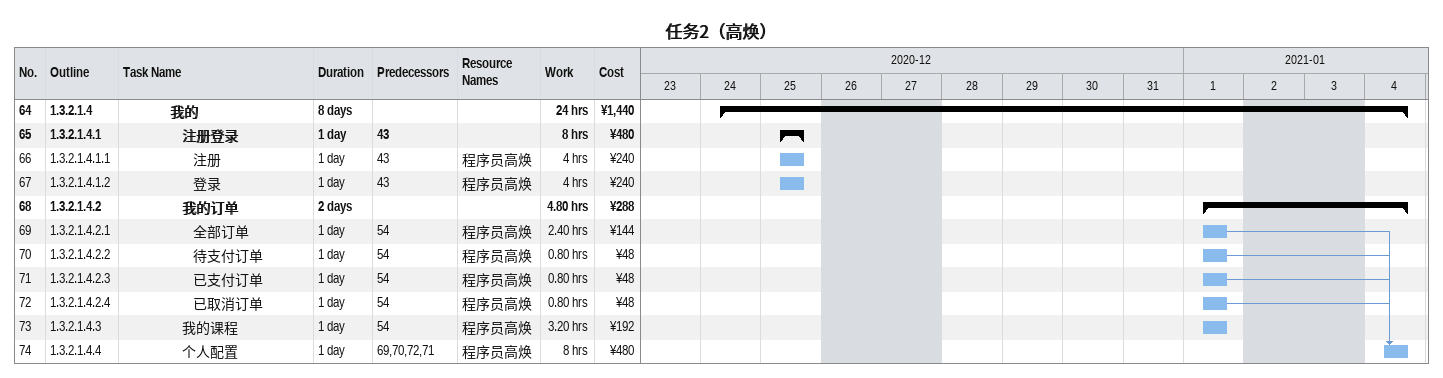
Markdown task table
任务2（高焕）

| ID | WBS | Task | Duration | Start | Finish | Predecessors | Resources | Work (h) | Cost (¥) |
|---|---|---|---|---|---|---|---|---|---|
| 64 | 1.3.2.1.4 | **我的** | 8d | 2020-12-24 | 2021-01-04 |  |  | 24 | 1440 |
| 65 | 1.3.2.1.4.1 | **注册登录** | 1d | 2020-12-25 | 2020-12-25 | 43 |  | 8 | 480 |
| 66 | 1.3.2.1.4.1.1 | 注册 | 1d | 2020-12-25 | 2020-12-25 | 43 | 程序员高焕 | 4 | 240 |
| 67 | 1.3.2.1.4.1.2 | 登录 | 1d | 2020-12-25 | 2020-12-25 | 43 | 程序员高焕 | 4 | 240 |
| 68 | 1.3.2.1.4.2 | **我的订单** | 2d | 2021-01-01 | 2021-01-04 |  |  | 4.80 | 288 |
| 69 | 1.3.2.1.4.2.1 | 全部订单 | 1d | 2021-01-01 | 2021-01-01 | 54 | 程序员高焕 | 2.40 | 144 |
| 70 | 1.3.2.1.4.2.2 | 待支付订单 | 1d | 2021-01-01 | 2021-01-01 | 54 | 程序员高焕 | 0.80 | 48 |
| 71 | 1.3.2.1.4.2.3 | 已支付订单 | 1d | 2021-01-01 | 2021-01-01 | 54 | 程序员高焕 | 0.80 | 48 |
| 72 | 1.3.2.1.4.2.4 | 已取消订单 | 1d | 2021-01-01 | 2021-01-01 | 54 | 程序员高焕 | 0.80 | 48 |
| 73 | 1.3.2.1.4.3 | 我的课程 | 1d | 2021-01-01 | 2021-01-01 | 54 | 程序员高焕 | 3.20 | 192 |
| 74 | 1.3.2.1.4.4 | 个人配置 | 1d | 2021-01-04 | 2021-01-04 | 69, 70, 72, 71 | 程序员高焕 | 8 | 480 |
